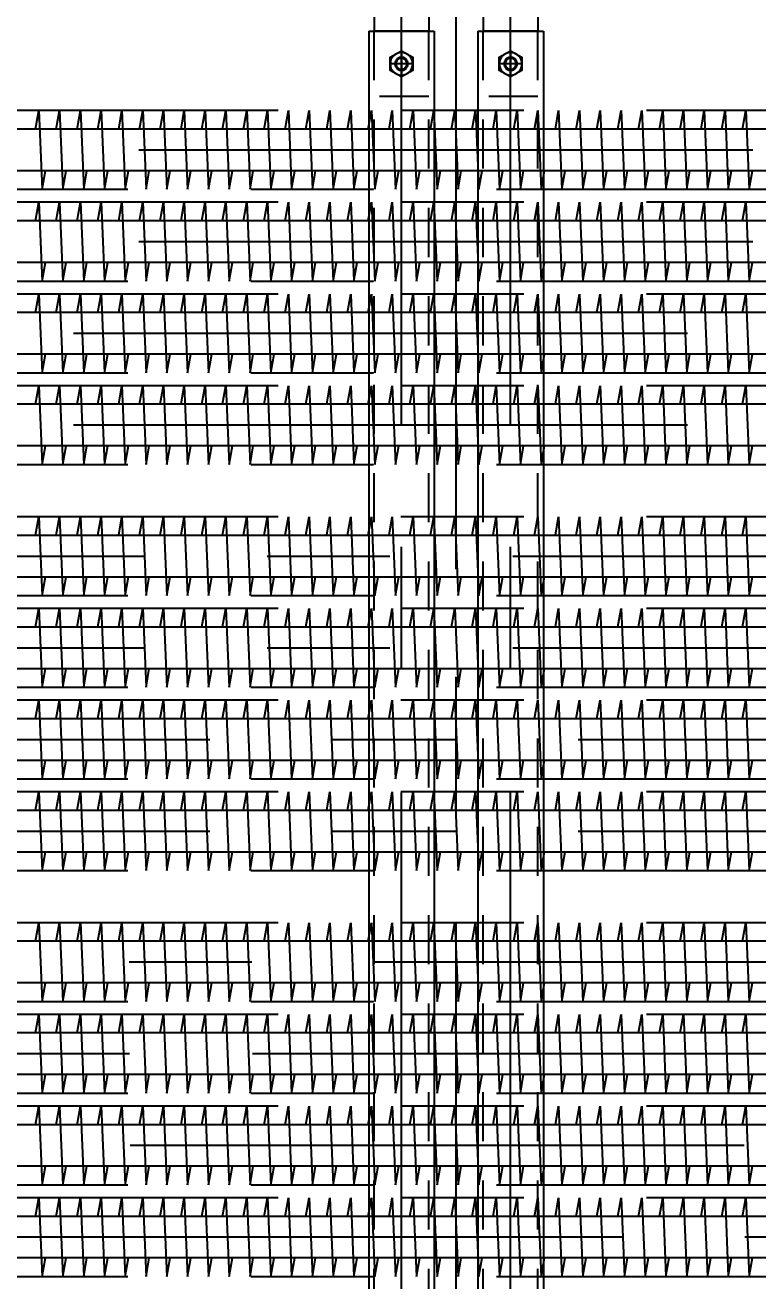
# Model space of a CAD drawing. Extents: x -4179 to 25200, y 0 to 17850.
# Drawn here: x 5242 to 5913, y 13339 to 14489 of the extents above; entities that cross this region are included whole.
import ezdxf

# ---------------------------------------------------------------- set-up
doc = ezdxf.new("R2010")
doc.units = 0
doc.header["$LTSCALE"] = 450
doc.header["$MEASUREMENT"] = 0
for name, pattern in [('CENTER', [2, 1.25, -0.25, 0.25, -0.25]), ('HIDDEN', [0.375, 0.25, -0.125]), ('HIDSHORT', [0.18, 0.1, -0.08]), ('PHANTOM', [2.5, 1.25, -0.25, 0.25, -0.25, 0.25, -0.25])]:
    doc.linetypes.add(name, pattern=pattern)
for name, color, linetype in [('CEN', 1, 'CENTER'), ('DIM', 1, 'Continuous'), ('HID1', 8, 'PHANTOM'), ('TEXT', 4, 'Continuous'), ('Y', 2, 'HIDSHORT')]:
    doc.layers.add(name, color=color, linetype=linetype)
doc.styles.add('SIMP25', font='romans.shx', dxfattribs={"width": 0.8, "height": 75})
doc.dimstyles.get("Standard").update_dxf_attribs({"dimscale": 500.1, "dimtxt": 75, "dimasz": 0.18, "dimexe": 0.18, "dimexo": 0.0625, "dimgap": 0.075, "dimtad": 1, "dimdec": 0, "dimrnd": 0.5, "dimzin": 0, "dimdsep": 46, "dimtxsty": 'SIMP25', "dimcen": 0.09, "dimadec": 0, "dimazin": 0, "dimtfac": 1, "dimtdec": 0, "dimtmove": 1, "dimatfit": 3, "dimfxl": 1, "dimtolj": 1, "dimtzin": 0, "dimarcsym": 0})

# ---------------------------------------------------------------- blocks, each defined once
blk = doc.blocks.new('*D10')
at = {"layer": 'Defpoints', "color": 0, "transparency": 16777216}
for p in [(2298.8, 13378.9), (11098.8, 13342.9), (2298.8, 11923.9)]:
    blk.add_point(p, dxfattribs=at)
at = {"layer": 'DIM', "color": 0, "lineweight": -2, "transparency": 16777216}
for p, q in [((2298.8, 13347.7), (2298.8, 11833.9)), ((11098.8, 13311.6), (11098.8, 11833.9)), ((11008.8, 11923.9), (2388.8, 11923.9))]:
    blk.add_line(p, q, dxfattribs=at)
at = {"layer": 'DIM', "color": 0, "transparency": 16777216}
for points in [[(2388.8, 11938.9), (2388.8, 11908.9), (2298.8, 11923.9)], [(11008.8, 11938.9), (11008.8, 11908.9), (11098.8, 11923.9)]]:
    blk.add_solid(points, dxfattribs=at)
at = {"layer": 'DIM', "color": 0, "transparency": 16777216, "insert": (6698.8, 12018.6), "char_height": 75, "attachment_point": 5, "style": 'SIMP25'}
blk.add_mtext('\\A1;8800 (FINNED LENGTH)', dxfattribs=at)
blk = doc.blocks.new('*D11')
at = {"layer": 'Defpoints', "color": 0, "transparency": 16777216}
for p in [(2088.8, 13606.9), (11248.8, 13115.4), (2088.8, 11698.9)]:
    blk.add_point(p, dxfattribs=at)
at = {"layer": 'DIM', "color": 0, "lineweight": -2, "transparency": 16777216}
for p, q in [((2088.8, 13575.7), (2088.8, 11608.9)), ((11248.8, 13084.2), (11248.8, 11608.9)), ((11158.8, 11698.9), (2178.8, 11698.9))]:
    blk.add_line(p, q, dxfattribs=at)
at = {"layer": 'DIM', "color": 0, "transparency": 16777216}
for points in [[(2178.8, 11713.9), (2178.8, 11683.9), (2088.8, 11698.9)], [(11158.8, 11713.9), (11158.8, 11683.9), (11248.8, 11698.9)]]:
    blk.add_solid(points, dxfattribs=at)
at = {"layer": 'DIM', "color": 0, "transparency": 16777216, "insert": (6668.8, 11773.9), "char_height": 75, "attachment_point": 5, "style": 'SIMP25'}
blk.add_mtext('\\A1;9160', dxfattribs=at)
blk = doc.blocks.new('SupBlk')
at = {"color": 1, "linetype": 'CENTER'}
for p, q in [((0, 12), (0, -12)), ((-10.4, 0), (10.4, 0))]:
    blk.add_line(p, q, dxfattribs=at)
at = {"color": 30}
blk.add_lwpolyline([(0, 12), (-10.4, 6), (-10.4, -6), (0, -12), (10.4, -6), (10.4, 6)], close=True, dxfattribs=at)
blk.add_circle((0, 0), 10.4, dxfattribs=at)
at = {"color": 2, "linetype": 'HIDDEN'}
for radius in [6, 5]:
    blk.add_circle((0, 0), radius, dxfattribs=at)

msp = doc.modelspace()

# ---------------------------------------------------------------- linework, layer by layer
for p, q in [((11524.8, 13650), (2148.8, 13650)), ((11524.8, 13611.9), (2148.8, 13611.9)), ((11412.8, 13566), (2148.8, 13566)), ((11412.8, 13527.9), (2148.8, 13527.9)), ((11300.8, 13482), (2088.8, 13482)), ((11300.8, 13443.9), (2088.8, 13443.9)), ((11188.8, 13398), (2088.8, 13398)), ((11188.8, 13359.9), (2088.8, 13359.9))]:
    msp.add_line(p, q)
for points in [[(2148.8, 13650, -0.41395), (2107.9, 13690.9, -0.41395), (2148.8, 13731.9), (11308.8, 13731.9, 0.414), (11387.9, 13810.9), (11387.9, 14314.9, 0.414), (11308.8, 14394), (2148.8, 14394)], [(2148.8, 13611.9, -0.414026), (2069.8, 13690.9, -0.414026), (2148.8, 13770), (11308.8, 13770, 0.414), (11349.8, 13810.9), (11349.8, 14314.9, 0.414), (11308.8, 14355.9), (2148.8, 14355.9)], [(2148.8, 13566, -0.414), (2107.9, 13606.9), (2107.9, 13774.9, -0.414), (2148.8, 13815.9), (11308.8, 13815.9, 0.414), (11387.9, 13894.9), (11387.9, 14230.9, 0.414), (11308.8, 14310), (2148.8, 14310)], [(2148.8, 13527.9, -0.414), (2069.8, 13606.9), (2069.8, 13774.9, -0.414), (2148.8, 13854), (11308.8, 13854, 0.414), (11349.8, 13894.9), (11349.8, 14230.9, 0.414), (11308.8, 14271.9), (2148.8, 14271.9)], [(2088.8, 13482, -0.414), (2047.9, 13522.9), (2047.9, 13858.9, -0.414), (2088.8, 13899.9), (11248.8, 13899.9, 0.414), (11327.9, 13978.9), (11327.9, 14146.9, 0.414), (11248.8, 14226), (2088.8, 14226)], [(2088.8, 13443.9, -0.414), (2009.8, 13522.9), (2009.8, 13858.9, -0.414), (2088.8, 13938), (11248.8, 13938, 0.414), (11289.8, 13978.9), (11289.8, 14146.9, 0.414), (11248.8, 14187.9), (2088.8, 14187.9)], [(2088.8, 13398, -0.414), (2047.9, 13438.9), (2047.9, 13942.9, -0.414), (2088.8, 13983.9), (11248.8, 13983.9, 0.414026), (11327.9, 14062.9, 0.414026), (11248.8, 14142), (2088.8, 14142)], [(2088.8, 13359.9, -0.414), (2009.8, 13438.9), (2009.8, 13942.9, -0.414), (2088.8, 14022), (11248.8, 14022, 0.41395), (11289.8, 14062.9, 0.41395), (11248.8, 14103.9), (2088.8, 14103.9)]]:
    msp.add_lwpolyline(points, format="xyb")
at = {"layer": 'CEN'}
for p, q in [((5636.8, 13090.9), (5636.8, 16604.7)), ((5636.8, 13104.9), (5636.8, 16534.1)), ((5686.8, 13223.9), (5686.8, 16521)), ((5586.8, 13223.9), (5586.8, 16519.8)), ((11524.8, 13630.9), (2148.8, 13630.9)), ((11412.8, 13546.9), (2148.8, 13546.9)), ((11300.8, 13462.9), (2088.8, 13462.9)), ((11188.8, 13378.9), (2088.8, 13378.9))]:
    msp.add_line(p, q, dxfattribs=at)
for points in [[(5251.6, 14394), (5254.6, 14411), (5257.6, 14338.9), (5260.6, 14355.9)], [(5270.6, 14394), (5273.6, 14411), (5276.6, 14338.9), (5279.6, 14355.9)], [(5289.7, 14394), (5292.7, 14411), (5295.7, 14338.9), (5298.7, 14355.9)], [(5308.7, 14394), (5311.7, 14411), (5314.7, 14338.9), (5317.7, 14355.9)], [(5327.8, 14394), (5330.8, 14411), (5333.8, 14338.9), (5336.8, 14355.9)], [(5346.8, 14394), (5349.8, 14411), (5352.8, 14338.9), (5355.8, 14355.9)], [(5365.9, 14394), (5368.9, 14411), (5371.9, 14338.9), (5374.9, 14355.9)], [(5384.9, 14394), (5387.9, 14411), (5390.9, 14338.9), (5393.9, 14355.9)], [(5404, 14394), (5407, 14411), (5410, 14338.9), (5413, 14355.9)], [(5423, 14394), (5426, 14411), (5429, 14338.9), (5432, 14355.9)], [(5442.1, 14394), (5445.1, 14411), (5448.1, 14338.9), (5451.1, 14355.9)], [(5461.1, 14394), (5464.1, 14411), (5467.1, 14338.9), (5470.1, 14355.9)], [(5480.2, 14394), (5483.2, 14411), (5486.2, 14338.9), (5489.2, 14355.9)], [(5499.2, 14394), (5502.2, 14411), (5505.2, 14338.9), (5508.2, 14355.9)], [(5518.3, 14394), (5521.3, 14411), (5524.3, 14338.9), (5527.3, 14355.9)], [(5537.3, 14394), (5540.3, 14411), (5543.3, 14338.9), (5546.3, 14355.9)], [(5556.4, 14394), (5559.4, 14411), (5562.4, 14338.9), (5565.4, 14355.9)], [(5575.4, 14394), (5578.4, 14411), (5581.4, 14338.9), (5584.4, 14355.9)], [(5594.5, 14394), (5597.5, 14411), (5600.5, 14338.9), (5603.5, 14355.9)], [(5613.5, 14394), (5616.5, 14411), (5619.5, 14338.9), (5622.5, 14355.9)], [(5632.6, 14394), (5635.6, 14411), (5638.6, 14338.9), (5641.6, 14355.9)], [(5651.6, 14394), (5654.6, 14411), (5657.6, 14338.9), (5660.6, 14355.9)], [(5670.7, 14394), (5673.7, 14411), (5676.7, 14338.9), (5679.7, 14355.9)], [(5689.7, 14394), (5692.7, 14411), (5695.7, 14338.9), (5698.7, 14355.9)], [(5708.8, 14394), (5711.8, 14411), (5714.8, 14338.9), (5717.8, 14355.9)], [(5727.8, 14394), (5730.8, 14411), (5733.8, 14338.9), (5736.8, 14355.9)], [(5746.9, 14394), (5749.9, 14411), (5752.9, 14338.9), (5755.9, 14355.9)], [(5765.9, 14394), (5768.9, 14411), (5771.9, 14338.9), (5774.9, 14355.9)], [(5785, 14394), (5788, 14411), (5791, 14338.9), (5794, 14355.9)], [(5804, 14394), (5807, 14411), (5810, 14338.9), (5813, 14355.9)], [(5823.1, 14394), (5826.1, 14411), (5829.1, 14338.9), (5832.1, 14355.9)], [(5842.1, 14394), (5845.1, 14411), (5848.1, 14338.9), (5851.1, 14355.9)], [(5861.2, 14394), (5864.2, 14411), (5867.2, 14338.9), (5870.2, 14355.9)], [(5880.2, 14394), (5883.2, 14411), (5886.2, 14338.9), (5889.2, 14355.9)], [(5899.3, 14394), (5902.3, 14411), (5905.3, 14338.9), (5908.3, 14355.9)], [(5251.6, 14310), (5254.6, 14327), (5257.6, 14254.9), (5260.6, 14271.9)], [(5270.6, 14310), (5273.6, 14327), (5276.6, 14254.9), (5279.6, 14271.9)], [(5289.7, 14310), (5292.7, 14327), (5295.7, 14254.9), (5298.7, 14271.9)], [(5308.7, 14310), (5311.7, 14327), (5314.7, 14254.9), (5317.7, 14271.9)], [(5327.8, 14310), (5330.8, 14327), (5333.8, 14254.9), (5336.8, 14271.9)], [(5346.8, 14310), (5349.8, 14327), (5352.8, 14254.9), (5355.8, 14271.9)], [(5365.9, 14310), (5368.9, 14327), (5371.9, 14254.9), (5374.9, 14271.9)], [(5384.9, 14310), (5387.9, 14327), (5390.9, 14254.9), (5393.9, 14271.9)], [(5404, 14310), (5407, 14327), (5410, 14254.9), (5413, 14271.9)], [(5423, 14310), (5426, 14327), (5429, 14254.9), (5432, 14271.9)], [(5442.1, 14310), (5445.1, 14327), (5448.1, 14254.9), (5451.1, 14271.9)], [(5461.1, 14310), (5464.1, 14327), (5467.1, 14254.9), (5470.1, 14271.9)], [(5480.2, 14310), (5483.2, 14327), (5486.2, 14254.9), (5489.2, 14271.9)], [(5499.2, 14310), (5502.2, 14327), (5505.2, 14254.9), (5508.2, 14271.9)], [(5518.3, 14310), (5521.3, 14327), (5524.3, 14254.9), (5527.3, 14271.9)], [(5537.3, 14310), (5540.3, 14327), (5543.3, 14254.9), (5546.3, 14271.9)], [(5556.4, 14310), (5559.4, 14327), (5562.4, 14254.9), (5565.4, 14271.9)], [(5575.4, 14310), (5578.4, 14327), (5581.4, 14254.9), (5584.4, 14271.9)], [(5594.5, 14310), (5597.5, 14327), (5600.5, 14254.9), (5603.5, 14271.9)], [(5613.5, 14310), (5616.5, 14327), (5619.5, 14254.9), (5622.5, 14271.9)], [(5632.6, 14310), (5635.6, 14327), (5638.6, 14254.9), (5641.6, 14271.9)], [(5651.6, 14310), (5654.6, 14327), (5657.6, 14254.9), (5660.6, 14271.9)], [(5670.7, 14310), (5673.7, 14327), (5676.7, 14254.9), (5679.7, 14271.9)], [(5689.7, 14310), (5692.7, 14327), (5695.7, 14254.9), (5698.7, 14271.9)], [(5708.8, 14310), (5711.8, 14327), (5714.8, 14254.9), (5717.8, 14271.9)], [(5727.8, 14310), (5730.8, 14327), (5733.8, 14254.9), (5736.8, 14271.9)], [(5746.9, 14310), (5749.9, 14327), (5752.9, 14254.9), (5755.9, 14271.9)], [(5765.9, 14310), (5768.9, 14327), (5771.9, 14254.9), (5774.9, 14271.9)], [(5785, 14310), (5788, 14327), (5791, 14254.9), (5794, 14271.9)], [(5804, 14310), (5807, 14327), (5810, 14254.9), (5813, 14271.9)], [(5823.1, 14310), (5826.1, 14327), (5829.1, 14254.9), (5832.1, 14271.9)], [(5842.1, 14310), (5845.1, 14327), (5848.1, 14254.9), (5851.1, 14271.9)], [(5861.2, 14310), (5864.2, 14327), (5867.2, 14254.9), (5870.2, 14271.9)], [(5880.2, 14310), (5883.2, 14327), (5886.2, 14254.9), (5889.2, 14271.9)], [(5899.3, 14310), (5902.3, 14327), (5905.3, 14254.9), (5908.3, 14271.9)], [(5251.6, 14226), (5254.6, 14243), (5257.6, 14170.9), (5260.6, 14187.9)], [(5270.6, 14226), (5273.6, 14243), (5276.6, 14170.9), (5279.6, 14187.9)], [(5289.7, 14226), (5292.7, 14243), (5295.7, 14170.9), (5298.7, 14187.9)], [(5308.7, 14226), (5311.7, 14243), (5314.7, 14170.9), (5317.7, 14187.9)], [(5327.8, 14226), (5330.8, 14243), (5333.8, 14170.9), (5336.8, 14187.9)], [(5346.8, 14226), (5349.8, 14243), (5352.8, 14170.9), (5355.8, 14187.9)], [(5365.9, 14226), (5368.9, 14243), (5371.9, 14170.9), (5374.9, 14187.9)], [(5384.9, 14226), (5387.9, 14243), (5390.9, 14170.9), (5393.9, 14187.9)], [(5404, 14226), (5407, 14243), (5410, 14170.9), (5413, 14187.9)], [(5423, 14226), (5426, 14243), (5429, 14170.9), (5432, 14187.9)], [(5442.1, 14226), (5445.1, 14243), (5448.1, 14170.9), (5451.1, 14187.9)], [(5461.1, 14226), (5464.1, 14243), (5467.1, 14170.9), (5470.1, 14187.9)], [(5480.2, 14226), (5483.2, 14243), (5486.2, 14170.9), (5489.2, 14187.9)], [(5499.2, 14226), (5502.2, 14243), (5505.2, 14170.9), (5508.2, 14187.9)], [(5518.3, 14226), (5521.3, 14243), (5524.3, 14170.9), (5527.3, 14187.9)], [(5537.3, 14226), (5540.3, 14243), (5543.3, 14170.9), (5546.3, 14187.9)], [(5556.4, 14226), (5559.4, 14243), (5562.4, 14170.9), (5565.4, 14187.9)], [(5575.4, 14226), (5578.4, 14243), (5581.4, 14170.9), (5584.4, 14187.9)], [(5594.5, 14226), (5597.5, 14243), (5600.5, 14170.9), (5603.5, 14187.9)], [(5613.5, 14226), (5616.5, 14243), (5619.5, 14170.9), (5622.5, 14187.9)], [(5632.6, 14226), (5635.6, 14243), (5638.6, 14170.9), (5641.6, 14187.9)], [(5651.6, 14226), (5654.6, 14243), (5657.6, 14170.9), (5660.6, 14187.9)], [(5670.7, 14226), (5673.7, 14243), (5676.7, 14170.9), (5679.7, 14187.9)], [(5689.7, 14226), (5692.7, 14243), (5695.7, 14170.9), (5698.7, 14187.9)], [(5708.8, 14226), (5711.8, 14243), (5714.8, 14170.9), (5717.8, 14187.9)], [(5727.8, 14226), (5730.8, 14243), (5733.8, 14170.9), (5736.8, 14187.9)], [(5746.9, 14226), (5749.9, 14243), (5752.9, 14170.9), (5755.9, 14187.9)], [(5765.9, 14226), (5768.9, 14243), (5771.9, 14170.9), (5774.9, 14187.9)], [(5785, 14226), (5788, 14243), (5791, 14170.9), (5794, 14187.9)], [(5804, 14226), (5807, 14243), (5810, 14170.9), (5813, 14187.9)], [(5823.1, 14226), (5826.1, 14243), (5829.1, 14170.9), (5832.1, 14187.9)], [(5842.1, 14226), (5845.1, 14243), (5848.1, 14170.9), (5851.1, 14187.9)], [(5861.2, 14226), (5864.2, 14243), (5867.2, 14170.9), (5870.2, 14187.9)], [(5880.2, 14226), (5883.2, 14243), (5886.2, 14170.9), (5889.2, 14187.9)], [(5899.3, 14226), (5902.3, 14243), (5905.3, 14170.9), (5908.3, 14187.9)], [(5251.6, 14142), (5254.6, 14159), (5257.6, 14086.9), (5260.6, 14103.9)], [(5270.6, 14142), (5273.6, 14159), (5276.6, 14086.9), (5279.6, 14103.9)], [(5289.7, 14142), (5292.7, 14159), (5295.7, 14086.9), (5298.7, 14103.9)], [(5308.7, 14142), (5311.7, 14159), (5314.7, 14086.9), (5317.7, 14103.9)], [(5327.8, 14142), (5330.8, 14159), (5333.8, 14086.9), (5336.8, 14103.9)], [(5346.8, 14142), (5349.8, 14159), (5352.8, 14086.9), (5355.8, 14103.9)], [(5365.9, 14142), (5368.9, 14159), (5371.9, 14086.9), (5374.9, 14103.9)], [(5384.9, 14142), (5387.9, 14159), (5390.9, 14086.9), (5393.9, 14103.9)], [(5404, 14142), (5407, 14159), (5410, 14086.9), (5413, 14103.9)], [(5423, 14142), (5426, 14159), (5429, 14086.9), (5432, 14103.9)], [(5442.1, 14142), (5445.1, 14159), (5448.1, 14086.9), (5451.1, 14103.9)], [(5461.1, 14142), (5464.1, 14159), (5467.1, 14086.9), (5470.1, 14103.9)], [(5480.2, 14142), (5483.2, 14159), (5486.2, 14086.9), (5489.2, 14103.9)], [(5499.2, 14142), (5502.2, 14159), (5505.2, 14086.9), (5508.2, 14103.9)], [(5518.3, 14142), (5521.3, 14159), (5524.3, 14086.9), (5527.3, 14103.9)], [(5537.3, 14142), (5540.3, 14159), (5543.3, 14086.9), (5546.3, 14103.9)], [(5556.4, 14142), (5559.4, 14159), (5562.4, 14086.9), (5565.4, 14103.9)], [(5575.4, 14142), (5578.4, 14159), (5581.4, 14086.9), (5584.4, 14103.9)], [(5594.5, 14142), (5597.5, 14159), (5600.5, 14086.9), (5603.5, 14103.9)], [(5613.5, 14142), (5616.5, 14159), (5619.5, 14086.9), (5622.5, 14103.9)], [(5632.6, 14142), (5635.6, 14159), (5638.6, 14086.9), (5641.6, 14103.9)], [(5651.6, 14142), (5654.6, 14159), (5657.6, 14086.9), (5660.6, 14103.9)], [(5670.7, 14142), (5673.7, 14159), (5676.7, 14086.9), (5679.7, 14103.9)], [(5689.7, 14142), (5692.7, 14159), (5695.7, 14086.9), (5698.7, 14103.9)], [(5708.8, 14142), (5711.8, 14159), (5714.8, 14086.9), (5717.8, 14103.9)], [(5727.8, 14142), (5730.8, 14159), (5733.8, 14086.9), (5736.8, 14103.9)], [(5746.9, 14142), (5749.9, 14159), (5752.9, 14086.9), (5755.9, 14103.9)], [(5765.9, 14142), (5768.9, 14159), (5771.9, 14086.9), (5774.9, 14103.9)], [(5785, 14142), (5788, 14159), (5791, 14086.9), (5794, 14103.9)], [(5804, 14142), (5807, 14159), (5810, 14086.9), (5813, 14103.9)], [(5823.1, 14142), (5826.1, 14159), (5829.1, 14086.9), (5832.1, 14103.9)], [(5842.1, 14142), (5845.1, 14159), (5848.1, 14086.9), (5851.1, 14103.9)], [(5861.2, 14142), (5864.2, 14159), (5867.2, 14086.9), (5870.2, 14103.9)], [(5880.2, 14142), (5883.2, 14159), (5886.2, 14086.9), (5889.2, 14103.9)], [(5899.3, 14142), (5902.3, 14159), (5905.3, 14086.9), (5908.3, 14103.9)], [(5251.6, 14022), (5254.6, 14039), (5257.6, 13966.9), (5260.6, 13983.9)], [(5270.6, 14022), (5273.6, 14039), (5276.6, 13966.9), (5279.6, 13983.9)], [(5289.7, 14022), (5292.7, 14039), (5295.7, 13966.9), (5298.7, 13983.9)], [(5308.7, 14022), (5311.7, 14039), (5314.7, 13966.9), (5317.7, 13983.9)], [(5327.8, 14022), (5330.8, 14039), (5333.8, 13966.9), (5336.8, 13983.9)], [(5346.8, 14022), (5349.8, 14039), (5352.8, 13966.9), (5355.8, 13983.9)], [(5365.9, 14022), (5368.9, 14039), (5371.9, 13966.9), (5374.9, 13983.9)], [(5384.9, 14022), (5387.9, 14039), (5390.9, 13966.9), (5393.9, 13983.9)], [(5404, 14022), (5407, 14039), (5410, 13966.9), (5413, 13983.9)], [(5423, 14022), (5426, 14039), (5429, 13966.9), (5432, 13983.9)], [(5442.1, 14022), (5445.1, 14039), (5448.1, 13966.9), (5451.1, 13983.9)], [(5461.1, 14022), (5464.1, 14039), (5467.1, 13966.9), (5470.1, 13983.9)], [(5480.2, 14022), (5483.2, 14039), (5486.2, 13966.9), (5489.2, 13983.9)], [(5499.2, 14022), (5502.2, 14039), (5505.2, 13966.9), (5508.2, 13983.9)], [(5518.3, 14022), (5521.3, 14039), (5524.3, 13966.9), (5527.3, 13983.9)], [(5537.3, 14022), (5540.3, 14039), (5543.3, 13966.9), (5546.3, 13983.9)], [(5556.4, 14022), (5559.4, 14039), (5562.4, 13966.9), (5565.4, 13983.9)], [(5575.4, 14022), (5578.4, 14039), (5581.4, 13966.9), (5584.4, 13983.9)], [(5594.5, 14022), (5597.5, 14039), (5600.5, 13966.9), (5603.5, 13983.9)], [(5613.5, 14022), (5616.5, 14039), (5619.5, 13966.9), (5622.5, 13983.9)], [(5632.6, 14022), (5635.6, 14039), (5638.6, 13966.9), (5641.6, 13983.9)], [(5651.6, 14022), (5654.6, 14039), (5657.6, 13966.9), (5660.6, 13983.9)], [(5670.7, 14022), (5673.7, 14039), (5676.7, 13966.9), (5679.7, 13983.9)], [(5689.7, 14022), (5692.7, 14039), (5695.7, 13966.9), (5698.7, 13983.9)], [(5708.8, 14022), (5711.8, 14039), (5714.8, 13966.9), (5717.8, 13983.9)], [(5727.8, 14022), (5730.8, 14039), (5733.8, 13966.9), (5736.8, 13983.9)], [(5746.9, 14022), (5749.9, 14039), (5752.9, 13966.9), (5755.9, 13983.9)], [(5765.9, 14022), (5768.9, 14039), (5771.9, 13966.9), (5774.9, 13983.9)], [(5785, 14022), (5788, 14039), (5791, 13966.9), (5794, 13983.9)], [(5804, 14022), (5807, 14039), (5810, 13966.9), (5813, 13983.9)], [(5823.1, 14022), (5826.1, 14039), (5829.1, 13966.9), (5832.1, 13983.9)], [(5842.1, 14022), (5845.1, 14039), (5848.1, 13966.9), (5851.1, 13983.9)], [(5861.2, 14022), (5864.2, 14039), (5867.2, 13966.9), (5870.2, 13983.9)], [(5880.2, 14022), (5883.2, 14039), (5886.2, 13966.9), (5889.2, 13983.9)], [(5899.3, 14022), (5902.3, 14039), (5905.3, 13966.9), (5908.3, 13983.9)], [(5251.6, 13938), (5254.6, 13955), (5257.6, 13882.9), (5260.6, 13899.9)], [(5270.6, 13938), (5273.6, 13955), (5276.6, 13882.9), (5279.6, 13899.9)], [(5289.7, 13938), (5292.7, 13955), (5295.7, 13882.9), (5298.7, 13899.9)], [(5308.7, 13938), (5311.7, 13955), (5314.7, 13882.9), (5317.7, 13899.9)], [(5327.8, 13938), (5330.8, 13955), (5333.8, 13882.9), (5336.8, 13899.9)], [(5346.8, 13938), (5349.8, 13955), (5352.8, 13882.9), (5355.8, 13899.9)], [(5365.9, 13938), (5368.9, 13955), (5371.9, 13882.9), (5374.9, 13899.9)], [(5384.9, 13938), (5387.9, 13955), (5390.9, 13882.9), (5393.9, 13899.9)], [(5404, 13938), (5407, 13955), (5410, 13882.9), (5413, 13899.9)], [(5423, 13938), (5426, 13955), (5429, 13882.9), (5432, 13899.9)], [(5442.1, 13938), (5445.1, 13955), (5448.1, 13882.9), (5451.1, 13899.9)], [(5461.1, 13938), (5464.1, 13955), (5467.1, 13882.9), (5470.1, 13899.9)], [(5480.2, 13938), (5483.2, 13955), (5486.2, 13882.9), (5489.2, 13899.9)], [(5499.2, 13938), (5502.2, 13955), (5505.2, 13882.9), (5508.2, 13899.9)], [(5518.3, 13938), (5521.3, 13955), (5524.3, 13882.9), (5527.3, 13899.9)], [(5537.3, 13938), (5540.3, 13955), (5543.3, 13882.9), (5546.3, 13899.9)], [(5556.4, 13938), (5559.4, 13955), (5562.4, 13882.9), (5565.4, 13899.9)], [(5575.4, 13938), (5578.4, 13955), (5581.4, 13882.9), (5584.4, 13899.9)], [(5594.5, 13938), (5597.5, 13955), (5600.5, 13882.9), (5603.5, 13899.9)], [(5613.5, 13938), (5616.5, 13955), (5619.5, 13882.9), (5622.5, 13899.9)], [(5632.6, 13938), (5635.6, 13955), (5638.6, 13882.9), (5641.6, 13899.9)], [(5651.6, 13938), (5654.6, 13955), (5657.6, 13882.9), (5660.6, 13899.9)], [(5670.7, 13938), (5673.7, 13955), (5676.7, 13882.9), (5679.7, 13899.9)], [(5689.7, 13938), (5692.7, 13955), (5695.7, 13882.9), (5698.7, 13899.9)], [(5708.8, 13938), (5711.8, 13955), (5714.8, 13882.9), (5717.8, 13899.9)], [(5727.8, 13938), (5730.8, 13955), (5733.8, 13882.9), (5736.8, 13899.9)], [(5746.9, 13938), (5749.9, 13955), (5752.9, 13882.9), (5755.9, 13899.9)], [(5765.9, 13938), (5768.9, 13955), (5771.9, 13882.9), (5774.9, 13899.9)], [(5785, 13938), (5788, 13955), (5791, 13882.9), (5794, 13899.9)], [(5804, 13938), (5807, 13955), (5810, 13882.9), (5813, 13899.9)], [(5823.1, 13938), (5826.1, 13955), (5829.1, 13882.9), (5832.1, 13899.9)], [(5842.1, 13938), (5845.1, 13955), (5848.1, 13882.9), (5851.1, 13899.9)], [(5861.2, 13938), (5864.2, 13955), (5867.2, 13882.9), (5870.2, 13899.9)], [(5880.2, 13938), (5883.2, 13955), (5886.2, 13882.9), (5889.2, 13899.9)], [(5899.3, 13938), (5902.3, 13955), (5905.3, 13882.9), (5908.3, 13899.9)], [(5251.6, 13854), (5254.6, 13871), (5257.6, 13798.9), (5260.6, 13815.9)], [(5270.6, 13854), (5273.6, 13871), (5276.6, 13798.9), (5279.6, 13815.9)], [(5289.7, 13854), (5292.7, 13871), (5295.7, 13798.9), (5298.7, 13815.9)], [(5308.7, 13854), (5311.7, 13871), (5314.7, 13798.9), (5317.7, 13815.9)], [(5327.8, 13854), (5330.8, 13871), (5333.8, 13798.9), (5336.8, 13815.9)], [(5346.8, 13854), (5349.8, 13871), (5352.8, 13798.9), (5355.8, 13815.9)], [(5365.9, 13854), (5368.9, 13871), (5371.9, 13798.9), (5374.9, 13815.9)], [(5384.9, 13854), (5387.9, 13871), (5390.9, 13798.9), (5393.9, 13815.9)], [(5404, 13854), (5407, 13871), (5410, 13798.9), (5413, 13815.9)], [(5423, 13854), (5426, 13871), (5429, 13798.9), (5432, 13815.9)], [(5442.1, 13854), (5445.1, 13871), (5448.1, 13798.9), (5451.1, 13815.9)], [(5461.1, 13854), (5464.1, 13871), (5467.1, 13798.9), (5470.1, 13815.9)], [(5480.2, 13854), (5483.2, 13871), (5486.2, 13798.9), (5489.2, 13815.9)], [(5499.2, 13854), (5502.2, 13871), (5505.2, 13798.9), (5508.2, 13815.9)], [(5518.3, 13854), (5521.3, 13871), (5524.3, 13798.9), (5527.3, 13815.9)], [(5537.3, 13854), (5540.3, 13871), (5543.3, 13798.9), (5546.3, 13815.9)], [(5556.4, 13854), (5559.4, 13871), (5562.4, 13798.9), (5565.4, 13815.9)], [(5575.4, 13854), (5578.4, 13871), (5581.4, 13798.9), (5584.4, 13815.9)], [(5594.5, 13854), (5597.5, 13871), (5600.5, 13798.9), (5603.5, 13815.9)], [(5613.5, 13854), (5616.5, 13871), (5619.5, 13798.9), (5622.5, 13815.9)], [(5632.6, 13854), (5635.6, 13871), (5638.6, 13798.9), (5641.6, 13815.9)], [(5651.6, 13854), (5654.6, 13871), (5657.6, 13798.9), (5660.6, 13815.9)], [(5670.7, 13854), (5673.7, 13871), (5676.7, 13798.9), (5679.7, 13815.9)], [(5689.7, 13854), (5692.7, 13871), (5695.7, 13798.9), (5698.7, 13815.9)], [(5708.8, 13854), (5711.8, 13871), (5714.8, 13798.9), (5717.8, 13815.9)], [(5727.8, 13854), (5730.8, 13871), (5733.8, 13798.9), (5736.8, 13815.9)], [(5746.9, 13854), (5749.9, 13871), (5752.9, 13798.9), (5755.9, 13815.9)], [(5765.9, 13854), (5768.9, 13871), (5771.9, 13798.9), (5774.9, 13815.9)], [(5785, 13854), (5788, 13871), (5791, 13798.9), (5794, 13815.9)], [(5804, 13854), (5807, 13871), (5810, 13798.9), (5813, 13815.9)], [(5823.1, 13854), (5826.1, 13871), (5829.1, 13798.9), (5832.1, 13815.9)], [(5842.1, 13854), (5845.1, 13871), (5848.1, 13798.9), (5851.1, 13815.9)], [(5861.2, 13854), (5864.2, 13871), (5867.2, 13798.9), (5870.2, 13815.9)], [(5880.2, 13854), (5883.2, 13871), (5886.2, 13798.9), (5889.2, 13815.9)], [(5899.3, 13854), (5902.3, 13871), (5905.3, 13798.9), (5908.3, 13815.9)], [(5251.6, 13770), (5254.6, 13787), (5257.6, 13714.9), (5260.6, 13731.9)], [(5270.6, 13770), (5273.6, 13787), (5276.6, 13714.9), (5279.6, 13731.9)], [(5289.7, 13770), (5292.7, 13787), (5295.7, 13714.9), (5298.7, 13731.9)], [(5308.7, 13770), (5311.7, 13787), (5314.7, 13714.9), (5317.7, 13731.9)], [(5327.8, 13770), (5330.8, 13787), (5333.8, 13714.9), (5336.8, 13731.9)], [(5346.8, 13770), (5349.8, 13787), (5352.8, 13714.9), (5355.8, 13731.9)], [(5365.9, 13770), (5368.9, 13787), (5371.9, 13714.9), (5374.9, 13731.9)], [(5384.9, 13770), (5387.9, 13787), (5390.9, 13714.9), (5393.9, 13731.9)], [(5404, 13770), (5407, 13787), (5410, 13714.9), (5413, 13731.9)], [(5423, 13770), (5426, 13787), (5429, 13714.9), (5432, 13731.9)], [(5442.1, 13770), (5445.1, 13787), (5448.1, 13714.9), (5451.1, 13731.9)], [(5461.1, 13770), (5464.1, 13787), (5467.1, 13714.9), (5470.1, 13731.9)], [(5480.2, 13770), (5483.2, 13787), (5486.2, 13714.9), (5489.2, 13731.9)], [(5499.2, 13770), (5502.2, 13787), (5505.2, 13714.9), (5508.2, 13731.9)], [(5518.3, 13770), (5521.3, 13787), (5524.3, 13714.9), (5527.3, 13731.9)], [(5537.3, 13770), (5540.3, 13787), (5543.3, 13714.9), (5546.3, 13731.9)], [(5556.4, 13770), (5559.4, 13787), (5562.4, 13714.9), (5565.4, 13731.9)], [(5575.4, 13770), (5578.4, 13787), (5581.4, 13714.9), (5584.4, 13731.9)], [(5594.5, 13770), (5597.5, 13787), (5600.5, 13714.9), (5603.5, 13731.9)], [(5613.5, 13770), (5616.5, 13787), (5619.5, 13714.9), (5622.5, 13731.9)], [(5632.6, 13770), (5635.6, 13787), (5638.6, 13714.9), (5641.6, 13731.9)], [(5651.6, 13770), (5654.6, 13787), (5657.6, 13714.9), (5660.6, 13731.9)], [(5670.7, 13770), (5673.7, 13787), (5676.7, 13714.9), (5679.7, 13731.9)], [(5689.7, 13770), (5692.7, 13787), (5695.7, 13714.9), (5698.7, 13731.9)], [(5708.8, 13770), (5711.8, 13787), (5714.8, 13714.9), (5717.8, 13731.9)], [(5727.8, 13770), (5730.8, 13787), (5733.8, 13714.9), (5736.8, 13731.9)], [(5746.9, 13770), (5749.9, 13787), (5752.9, 13714.9), (5755.9, 13731.9)], [(5765.9, 13770), (5768.9, 13787), (5771.9, 13714.9), (5774.9, 13731.9)], [(5785, 13770), (5788, 13787), (5791, 13714.9), (5794, 13731.9)], [(5804, 13770), (5807, 13787), (5810, 13714.9), (5813, 13731.9)], [(5823.1, 13770), (5826.1, 13787), (5829.1, 13714.9), (5832.1, 13731.9)], [(5842.1, 13770), (5845.1, 13787), (5848.1, 13714.9), (5851.1, 13731.9)], [(5861.2, 13770), (5864.2, 13787), (5867.2, 13714.9), (5870.2, 13731.9)], [(5880.2, 13770), (5883.2, 13787), (5886.2, 13714.9), (5889.2, 13731.9)], [(5899.3, 13770), (5902.3, 13787), (5905.3, 13714.9), (5908.3, 13731.9)], [(5251.6, 13650), (5254.6, 13667), (5257.6, 13594.9), (5260.6, 13611.9)], [(5270.6, 13650), (5273.6, 13667), (5276.6, 13594.9), (5279.6, 13611.9)], [(5289.7, 13650), (5292.7, 13667), (5295.7, 13594.9), (5298.7, 13611.9)], [(5308.7, 13650), (5311.7, 13667), (5314.7, 13594.9), (5317.7, 13611.9)], [(5327.8, 13650), (5330.8, 13667), (5333.8, 13594.9), (5336.8, 13611.9)], [(5346.8, 13650), (5349.8, 13667), (5352.8, 13594.9), (5355.8, 13611.9)], [(5365.9, 13650), (5368.9, 13667), (5371.9, 13594.9), (5374.9, 13611.9)], [(5384.9, 13650), (5387.9, 13667), (5390.9, 13594.9), (5393.9, 13611.9)], [(5404, 13650), (5407, 13667), (5410, 13594.9), (5413, 13611.9)], [(5423, 13650), (5426, 13667), (5429, 13594.9), (5432, 13611.9)], [(5442.1, 13650), (5445.1, 13667), (5448.1, 13594.9), (5451.1, 13611.9)], [(5461.1, 13650), (5464.1, 13667), (5467.1, 13594.9), (5470.1, 13611.9)], [(5480.2, 13650), (5483.2, 13667), (5486.2, 13594.9), (5489.2, 13611.9)], [(5499.2, 13650), (5502.2, 13667), (5505.2, 13594.9), (5508.2, 13611.9)], [(5518.3, 13650), (5521.3, 13667), (5524.3, 13594.9), (5527.3, 13611.9)], [(5537.3, 13650), (5540.3, 13667), (5543.3, 13594.9), (5546.3, 13611.9)], [(5556.4, 13650), (5559.4, 13667), (5562.4, 13594.9), (5565.4, 13611.9)], [(5575.4, 13650), (5578.4, 13667), (5581.4, 13594.9), (5584.4, 13611.9)], [(5594.5, 13650), (5597.5, 13667), (5600.5, 13594.9), (5603.5, 13611.9)], [(5613.5, 13650), (5616.5, 13667), (5619.5, 13594.9), (5622.5, 13611.9)], [(5632.6, 13650), (5635.6, 13667), (5638.6, 13594.9), (5641.6, 13611.9)], [(5651.6, 13650), (5654.6, 13667), (5657.6, 13594.9), (5660.6, 13611.9)], [(5670.7, 13650), (5673.7, 13667), (5676.7, 13594.9), (5679.7, 13611.9)], [(5689.7, 13650), (5692.7, 13667), (5695.7, 13594.9), (5698.7, 13611.9)], [(5708.8, 13650), (5711.8, 13667), (5714.8, 13594.9), (5717.8, 13611.9)], [(5727.8, 13650), (5730.8, 13667), (5733.8, 13594.9), (5736.8, 13611.9)], [(5746.9, 13650), (5749.9, 13667), (5752.9, 13594.9), (5755.9, 13611.9)], [(5765.9, 13650), (5768.9, 13667), (5771.9, 13594.9), (5774.9, 13611.9)], [(5785, 13650), (5788, 13667), (5791, 13594.9), (5794, 13611.9)], [(5804, 13650), (5807, 13667), (5810, 13594.9), (5813, 13611.9)], [(5823.1, 13650), (5826.1, 13667), (5829.1, 13594.9), (5832.1, 13611.9)], [(5842.1, 13650), (5845.1, 13667), (5848.1, 13594.9), (5851.1, 13611.9)], [(5861.2, 13650), (5864.2, 13667), (5867.2, 13594.9), (5870.2, 13611.9)], [(5880.2, 13650), (5883.2, 13667), (5886.2, 13594.9), (5889.2, 13611.9)], [(5899.3, 13650), (5902.3, 13667), (5905.3, 13594.9), (5908.3, 13611.9)], [(5251.6, 13566), (5254.6, 13583), (5257.6, 13510.9), (5260.6, 13527.9)], [(5270.6, 13566), (5273.6, 13583), (5276.6, 13510.9), (5279.6, 13527.9)], [(5289.7, 13566), (5292.7, 13583), (5295.7, 13510.9), (5298.7, 13527.9)], [(5308.7, 13566), (5311.7, 13583), (5314.7, 13510.9), (5317.7, 13527.9)], [(5327.8, 13566), (5330.8, 13583), (5333.8, 13510.9), (5336.8, 13527.9)], [(5346.8, 13566), (5349.8, 13583), (5352.8, 13510.9), (5355.8, 13527.9)], [(5365.9, 13566), (5368.9, 13583), (5371.9, 13510.9), (5374.9, 13527.9)], [(5384.9, 13566), (5387.9, 13583), (5390.9, 13510.9), (5393.9, 13527.9)], [(5404, 13566), (5407, 13583), (5410, 13510.9), (5413, 13527.9)], [(5423, 13566), (5426, 13583), (5429, 13510.9), (5432, 13527.9)], [(5442.1, 13566), (5445.1, 13583), (5448.1, 13510.9), (5451.1, 13527.9)], [(5461.1, 13566), (5464.1, 13583), (5467.1, 13510.9), (5470.1, 13527.9)], [(5480.2, 13566), (5483.2, 13583), (5486.2, 13510.9), (5489.2, 13527.9)], [(5499.2, 13566), (5502.2, 13583), (5505.2, 13510.9), (5508.2, 13527.9)], [(5518.3, 13566), (5521.3, 13583), (5524.3, 13510.9), (5527.3, 13527.9)], [(5537.3, 13566), (5540.3, 13583), (5543.3, 13510.9), (5546.3, 13527.9)], [(5556.4, 13566), (5559.4, 13583), (5562.4, 13510.9), (5565.4, 13527.9)], [(5575.4, 13566), (5578.4, 13583), (5581.4, 13510.9), (5584.4, 13527.9)], [(5594.5, 13566), (5597.5, 13583), (5600.5, 13510.9), (5603.5, 13527.9)], [(5613.5, 13566), (5616.5, 13583), (5619.5, 13510.9), (5622.5, 13527.9)], [(5632.6, 13566), (5635.6, 13583), (5638.6, 13510.9), (5641.6, 13527.9)], [(5651.6, 13566), (5654.6, 13583), (5657.6, 13510.9), (5660.6, 13527.9)], [(5670.7, 13566), (5673.7, 13583), (5676.7, 13510.9), (5679.7, 13527.9)], [(5689.7, 13566), (5692.7, 13583), (5695.7, 13510.9), (5698.7, 13527.9)], [(5708.8, 13566), (5711.8, 13583), (5714.8, 13510.9), (5717.8, 13527.9)], [(5727.8, 13566), (5730.8, 13583), (5733.8, 13510.9), (5736.8, 13527.9)], [(5746.9, 13566), (5749.9, 13583), (5752.9, 13510.9), (5755.9, 13527.9)], [(5765.9, 13566), (5768.9, 13583), (5771.9, 13510.9), (5774.9, 13527.9)], [(5785, 13566), (5788, 13583), (5791, 13510.9), (5794, 13527.9)], [(5804, 13566), (5807, 13583), (5810, 13510.9), (5813, 13527.9)], [(5823.1, 13566), (5826.1, 13583), (5829.1, 13510.9), (5832.1, 13527.9)], [(5842.1, 13566), (5845.1, 13583), (5848.1, 13510.9), (5851.1, 13527.9)], [(5861.2, 13566), (5864.2, 13583), (5867.2, 13510.9), (5870.2, 13527.9)], [(5880.2, 13566), (5883.2, 13583), (5886.2, 13510.9), (5889.2, 13527.9)], [(5899.3, 13566), (5902.3, 13583), (5905.3, 13510.9), (5908.3, 13527.9)], [(5251.6, 13482), (5254.6, 13499), (5257.6, 13426.9), (5260.6, 13443.9)], [(5270.6, 13482), (5273.6, 13499), (5276.6, 13426.9), (5279.6, 13443.9)], [(5289.7, 13482), (5292.7, 13499), (5295.7, 13426.9), (5298.7, 13443.9)], [(5308.7, 13482), (5311.7, 13499), (5314.7, 13426.9), (5317.7, 13443.9)], [(5327.8, 13482), (5330.8, 13499), (5333.8, 13426.9), (5336.8, 13443.9)], [(5346.8, 13482), (5349.8, 13499), (5352.8, 13426.9), (5355.8, 13443.9)], [(5365.9, 13482), (5368.9, 13499), (5371.9, 13426.9), (5374.9, 13443.9)], [(5384.9, 13482), (5387.9, 13499), (5390.9, 13426.9), (5393.9, 13443.9)], [(5404, 13482), (5407, 13499), (5410, 13426.9), (5413, 13443.9)], [(5423, 13482), (5426, 13499), (5429, 13426.9), (5432, 13443.9)], [(5442.1, 13482), (5445.1, 13499), (5448.1, 13426.9), (5451.1, 13443.9)], [(5461.1, 13482), (5464.1, 13499), (5467.1, 13426.9), (5470.1, 13443.9)], [(5480.2, 13482), (5483.2, 13499), (5486.2, 13426.9), (5489.2, 13443.9)], [(5499.2, 13482), (5502.2, 13499), (5505.2, 13426.9), (5508.2, 13443.9)], [(5518.3, 13482), (5521.3, 13499), (5524.3, 13426.9), (5527.3, 13443.9)], [(5537.3, 13482), (5540.3, 13499), (5543.3, 13426.9), (5546.3, 13443.9)], [(5556.4, 13482), (5559.4, 13499), (5562.4, 13426.9), (5565.4, 13443.9)], [(5575.4, 13482), (5578.4, 13499), (5581.4, 13426.9), (5584.4, 13443.9)], [(5594.5, 13482), (5597.5, 13499), (5600.5, 13426.9), (5603.5, 13443.9)], [(5613.5, 13482), (5616.5, 13499), (5619.5, 13426.9), (5622.5, 13443.9)], [(5632.6, 13482), (5635.6, 13499), (5638.6, 13426.9), (5641.6, 13443.9)], [(5651.6, 13482), (5654.6, 13499), (5657.6, 13426.9), (5660.6, 13443.9)], [(5670.7, 13482), (5673.7, 13499), (5676.7, 13426.9), (5679.7, 13443.9)], [(5689.7, 13482), (5692.7, 13499), (5695.7, 13426.9), (5698.7, 13443.9)], [(5708.8, 13482), (5711.8, 13499), (5714.8, 13426.9), (5717.8, 13443.9)], [(5727.8, 13482), (5730.8, 13499), (5733.8, 13426.9), (5736.8, 13443.9)], [(5746.9, 13482), (5749.9, 13499), (5752.9, 13426.9), (5755.9, 13443.9)], [(5765.9, 13482), (5768.9, 13499), (5771.9, 13426.9), (5774.9, 13443.9)], [(5785, 13482), (5788, 13499), (5791, 13426.9), (5794, 13443.9)], [(5804, 13482), (5807, 13499), (5810, 13426.9), (5813, 13443.9)], [(5823.1, 13482), (5826.1, 13499), (5829.1, 13426.9), (5832.1, 13443.9)], [(5842.1, 13482), (5845.1, 13499), (5848.1, 13426.9), (5851.1, 13443.9)], [(5861.2, 13482), (5864.2, 13499), (5867.2, 13426.9), (5870.2, 13443.9)], [(5880.2, 13482), (5883.2, 13499), (5886.2, 13426.9), (5889.2, 13443.9)], [(5899.3, 13482), (5902.3, 13499), (5905.3, 13426.9), (5908.3, 13443.9)], [(5251.6, 13398), (5254.6, 13415), (5257.6, 13342.9), (5260.6, 13359.9)], [(5270.6, 13398), (5273.6, 13415), (5276.6, 13342.9), (5279.6, 13359.9)], [(5289.7, 13398), (5292.7, 13415), (5295.7, 13342.9), (5298.7, 13359.9)], [(5308.7, 13398), (5311.7, 13415), (5314.7, 13342.9), (5317.7, 13359.9)], [(5327.8, 13398), (5330.8, 13415), (5333.8, 13342.9), (5336.8, 13359.9)], [(5346.8, 13398), (5349.8, 13415), (5352.8, 13342.9), (5355.8, 13359.9)], [(5365.9, 13398), (5368.9, 13415), (5371.9, 13342.9), (5374.9, 13359.9)], [(5384.9, 13398), (5387.9, 13415), (5390.9, 13342.9), (5393.9, 13359.9)], [(5404, 13398), (5407, 13415), (5410, 13342.9), (5413, 13359.9)], [(5423, 13398), (5426, 13415), (5429, 13342.9), (5432, 13359.9)], [(5442.1, 13398), (5445.1, 13415), (5448.1, 13342.9), (5451.1, 13359.9)], [(5461.1, 13398), (5464.1, 13415), (5467.1, 13342.9), (5470.1, 13359.9)], [(5480.2, 13398), (5483.2, 13415), (5486.2, 13342.9), (5489.2, 13359.9)], [(5499.2, 13398), (5502.2, 13415), (5505.2, 13342.9), (5508.2, 13359.9)], [(5518.3, 13398), (5521.3, 13415), (5524.3, 13342.9), (5527.3, 13359.9)], [(5537.3, 13398), (5540.3, 13415), (5543.3, 13342.9), (5546.3, 13359.9)], [(5556.4, 13398), (5559.4, 13415), (5562.4, 13342.9), (5565.4, 13359.9)], [(5575.4, 13398), (5578.4, 13415), (5581.4, 13342.9), (5584.4, 13359.9)], [(5594.5, 13398), (5597.5, 13415), (5600.5, 13342.9), (5603.5, 13359.9)], [(5613.5, 13398), (5616.5, 13415), (5619.5, 13342.9), (5622.5, 13359.9)], [(5632.6, 13398), (5635.6, 13415), (5638.6, 13342.9), (5641.6, 13359.9)], [(5651.6, 13398), (5654.6, 13415), (5657.6, 13342.9), (5660.6, 13359.9)], [(5670.7, 13398), (5673.7, 13415), (5676.7, 13342.9), (5679.7, 13359.9)], [(5689.7, 13398), (5692.7, 13415), (5695.7, 13342.9), (5698.7, 13359.9)], [(5708.8, 13398), (5711.8, 13415), (5714.8, 13342.9), (5717.8, 13359.9)], [(5727.8, 13398), (5730.8, 13415), (5733.8, 13342.9), (5736.8, 13359.9)], [(5746.9, 13398), (5749.9, 13415), (5752.9, 13342.9), (5755.9, 13359.9)], [(5765.9, 13398), (5768.9, 13415), (5771.9, 13342.9), (5774.9, 13359.9)], [(5785, 13398), (5788, 13415), (5791, 13342.9), (5794, 13359.9)], [(5804, 13398), (5807, 13415), (5810, 13342.9), (5813, 13359.9)], [(5823.1, 13398), (5826.1, 13415), (5829.1, 13342.9), (5832.1, 13359.9)], [(5842.1, 13398), (5845.1, 13415), (5848.1, 13342.9), (5851.1, 13359.9)], [(5861.2, 13398), (5864.2, 13415), (5867.2, 13342.9), (5870.2, 13359.9)], [(5880.2, 13398), (5883.2, 13415), (5886.2, 13342.9), (5889.2, 13359.9)], [(5899.3, 13398), (5902.3, 13415), (5905.3, 13342.9), (5908.3, 13359.9)]]:
    msp.add_lwpolyline(points, dxfattribs=at)
for points in [[(2148.8, 13630.9, -0.414), (2088.8, 13690.9), (2088.8, 13690.9, -0.414), (2148.8, 13750.9), (11308.8, 13750.9, 0.414), (11368.8, 13810.9), (11368.8, 14314.9, 0.414), (11308.8, 14374.9), (2148.8, 14374.9)], [(2148.8, 13546.9, -0.414), (2088.8, 13606.9), (2088.8, 13774.9, -0.414), (2148.8, 13834.9), (11308.8, 13834.9, 0.414), (11368.8, 13894.9), (11368.8, 14230.9, 0.414), (11308.8, 14290.9), (2148.8, 14290.9)], [(2088.8, 13462.9, -0.414), (2028.8, 13522.9), (2028.8, 13858.9, -0.414), (2088.8, 13918.9), (11248.8, 13918.9, 0.414), (11308.8, 13978.9), (11308.8, 14146.9, 0.414), (11248.8, 14206.9), (2088.8, 14206.9)], [(2088.8, 13378.9, -0.414), (2028.8, 13438.9), (2028.8, 13942.9, -0.414), (2088.8, 14002.9), (11248.8, 14002.9, 0.414), (11308.8, 14062.9), (11308.8, 14062.9, 0.414), (11248.8, 14122.9), (2088.8, 14122.9)]]:
    msp.add_lwpolyline(points, format="xyb", dxfattribs=at)
at = {"layer": 'HID1'}
for points in [[(11098.8, 14411), (2298.8, 14411), (2298.8, 14338.9), (11098.8, 14338.9)], [(11098.8, 14327), (2298.8, 14327), (2298.8, 14254.9), (11098.8, 14254.9)], [(11098.8, 14243), (2298.8, 14243), (2298.8, 14170.9), (11098.8, 14170.9)], [(11098.8, 14159), (2298.8, 14159), (2298.8, 14086.9), (11098.8, 14086.9)], [(11098.8, 14039), (2298.8, 14039), (2298.8, 13966.9), (11098.8, 13966.9)], [(11098.8, 13955), (2298.8, 13955), (2298.8, 13882.9), (11098.8, 13882.9)], [(11098.8, 13871), (2298.8, 13871), (2298.8, 13798.9), (11098.8, 13798.9)], [(11098.8, 13787), (2298.8, 13787), (2298.8, 13714.9), (11098.8, 13714.9)], [(11098.8, 13667), (2298.8, 13667), (2298.8, 13594.9), (11098.8, 13594.9)], [(11098.8, 13583), (2298.8, 13583), (2298.8, 13510.9), (11098.8, 13510.9)], [(11098.8, 13499), (2298.8, 13499), (2298.8, 13426.9), (11098.8, 13426.9)], [(11098.8, 13415), (2298.8, 13415), (2298.8, 13342.9), (11098.8, 13342.9)]]:
    msp.add_lwpolyline(points, close=True, dxfattribs=at)
at = {"layer": 'TEXT'}
for p, q in [((5561.8, 14715.4), (5561.8, 14483.9)), ((5611.8, 14718), (5611.8, 14483.9)), ((5661.8, 14636.6), (5661.8, 14483.9)), ((5711.8, 14639.2), (5711.8, 14483.9)), ((5556.8, 14483.9), (5556.8, 13223.9)), ((5556.8, 14483.9), (5616.8, 14483.9)), ((5611.8, 14483.9), (5561.8, 14483.9)), ((5616.8, 14483.9), (5616.8, 13223.9)), ((5656.8, 14483.9), (5656.8, 13223.9)), ((5656.8, 14483.9), (5716.8, 14483.9)), ((5711.8, 14483.9), (5661.8, 14483.9)), ((5716.8, 14483.9), (5716.8, 13223.9))]:
    msp.add_line(p, q, dxfattribs=at)
at = {"layer": 'Y'}
for p, q in [((5561.8, 13223.9), (5561.8, 14483.9)), ((5611.8, 13223.9), (5611.8, 14483.9)), ((5661.8, 13223.9), (5661.8, 14483.9)), ((5711.8, 13223.9), (5711.8, 14483.9)), ((5611.8, 14423.9), (5561.8, 14423.9)), ((5711.8, 14423.9), (5661.8, 14423.9))]:
    msp.add_line(p, q, dxfattribs=at)

# ---------------------------------------------------------------- block references
at = {"xscale": -1}
for p in [(5586.8, 14453.9), (5686.8, 14453.9)]:
    msp.add_blockref('SupBlk', p, dxfattribs=at)

# ---------------------------------------------------------------- dimensions: what is measured, and where the dimension line sits
at = {"layer": 'DIM'}
dim = msp.add_linear_dim(base=(2088.8, 11698.9), p1=(11248.8, 13115.4), p2=(2088.8, 13606.9), angle=180, dimstyle='Standard', dxfattribs=at)
dim.commit()
dim.dimension.update_dxf_attribs({"geometry": '*D11', "text_midpoint": (6668.8, 11773.9)})
dim = msp.add_linear_dim(base=(2298.8, 11923.9), p1=(11098.8, 13342.9), p2=(2298.8, 13378.9), angle=180, text='8800 (FINNED LENGTH)', dimstyle='Standard', dxfattribs=at)
dim.commit()
dim.dimension.update_dxf_attribs({"geometry": '*D10', "text_midpoint": (6698.8, 12018.6)})

doc.saveas('drawing.dxf')
